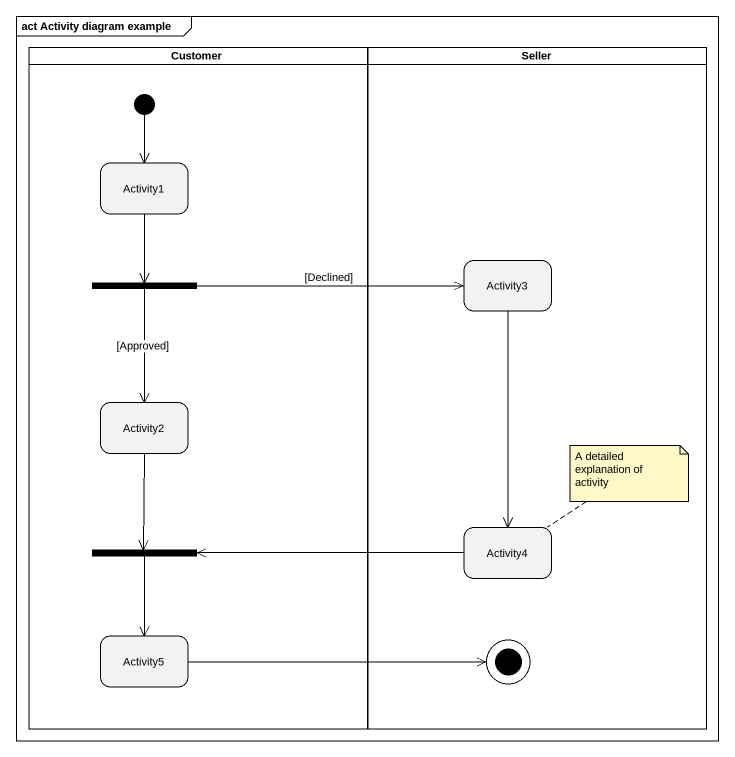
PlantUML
@startuml
mainframe act Activity diagram example
hide empty description
state Customer <<partition>> {
  state Activity1
  state fork1 <<fork>>
  state Activity2
  state fork2 <<join>>
  state Activity5
  [*] --> Activity1
}
state Seller <<partition>> {
  state Activity3
  state Activity4
  state final1 <<end>>
}
Activity1 --> fork1
Activity3 --> Activity4
fork1 -right-> Activity3 : [Declined]
fork1 --> Activity2 : [Approved]
Activity2 --> fork2
fork2 --> Activity5
Activity4 -left-> fork2
Activity5 -right-> final1
note top of Activity4 : A detailed explanation of activity
@enduml
